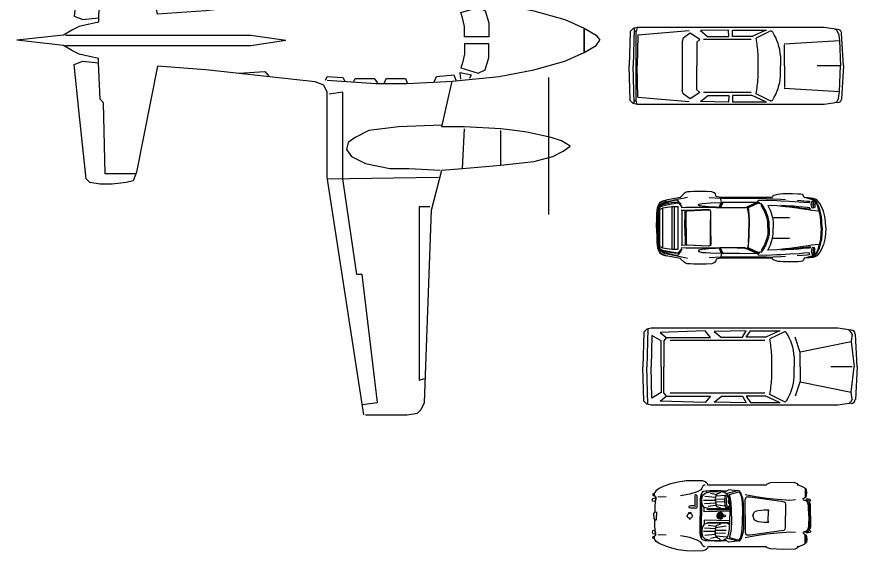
# Model space of a CAD drawing. Extents: x -2207 to 28703, y -11940 to 7083.
# Drawn here: x -2207 to 11961, y -10709 to -1694 of the extents above; entities that cross this region are included whole.
import ezdxf

# ---------------------------------------------------------------- set-up
doc = ezdxf.new("R2010")
doc.units = 0
doc.header["$MEASUREMENT"] = 0
doc.layers.add('2D', color=7, linetype='CONTINUOUS')
doc.layers.add('INSERT', color=7, linetype='CONTINUOUS')

# ---------------------------------------------------------------- blocks, each defined once
blk = doc.blocks.new('C-2PLA07')
at = {"layer": '2D', "color": 0, "linetype": 'BYBLOCK'}
for p, q in [((140, 8457), (-679, 3115)), ((179, 8457), (1115, 8457)), ((1115, 8457), (1349, 8418)), ((1349, 8418), (1427, 8340)), ((1427, 8340), (1505, 8184)), ((101, 8223), (452, 8184)), ((452, 8184), (101, 5299)), ((1505, 8184), (1661, 3856)), ((1388, 3778), (1388, 7677)), ((1388, 7677), (1505, 7638)), ((-16, 5299), (-328, 3154)), ((101, 5299), (-16, 5299)), ((1661, 3856), (1895, 2959)), ((4293, 873), (4293, 3953)), ((1622, 3778), (1388, 3778)), ((-6021, 3232), (-6099, 3154)), ((-5787, 3271), (-6021, 3232)), ((-5514, 3271), (-5787, 3271)), ((-5202, 3232), (-5514, 3271)), ((-5046, 3193), (-5202, 3232)), ((-6099, 3154), (-6255, 1672)), ((-5670, 3037), (-5709, 1438)), ((-4968, 3037), (-5670, 3037)), ((-4968, 2998), (-5046, 3193)), ((-679, 3154), (1817, 3115)), ((-679, 3115), (-679, 1204)), ((-328, 3154), (-328, 1204)), ((-4500, 619), (-4968, 2998)), ((179, 2803), (725, 2920)), ((725, 2920), (1154, 2920)), ((1154, 2920), (1856, 2959)), ((1895, 2959), (2363, 2920)), ((2363, 2920), (2402, 2023)), ((2363, 2920), (3221, 2842)), ((3221, 2842), (3221, 2062)), ((3221, 2842), (3961, 2764)), ((-250, 2491), (-133, 2647)), ((-133, 2647), (179, 2803)), ((3961, 2764), (4390, 2647)), ((4390, 2647), (4624, 2530)), ((-211, 2335), (-250, 2491)), ((4624, 2530), (4780, 2413)), ((-55, 2218), (-211, 2335)), ((4585, 2296), (4351, 2218)), ((4780, 2413), (4585, 2296)), ((257, 2062), (-55, 2218)), ((3805, 2101), (3533, 2062)), ((4351, 2218), (3805, 2101)), ((920, 1984), (257, 2062)), ((1895, 1945), (920, 1984)), ((1895, 1984), (2129, 951)), ((2402, 1984), (1895, 1984)), ((3221, 2023), (2402, 1984)), ((3533, 2062), (3221, 2023)), ((-6255, 1672), (-6372, 580)), ((-5787, 1360), (-5826, 541)), ((-5709, 1438), (-5787, 1360)), ((-679, 1204), (-757, 1048)), ((-328, 1204), (-640, 1243)), ((-952, 970), (-2044, 853)), ((-757, 1048), (-952, 970)), ((-679, 931), (413, 1009)), ((-328, 873), (-289, 951)), ((-94, 970), (-55, 892)), ((374, 892), (452, 990)), ((413, 1009), (1115, 1009)), ((608, 990), (647, 892)), ((1076, 892), (1115, 990)), ((1115, 1009), (1856, 970)), ((1719, 970), (1778, 853)), ((1856, 970), (2129, 951)), ((2129, 951), (3182, 853)), ((-2044, 853), (-3408, 697)), ((-2667, 775), (-2083, 736)), ((-2083, 736), (-1985, 853)), ((-718, 931), (-679, 853)), ((-679, 853), (-328, 873)), ((-55, 892), (374, 892)), ((647, 892), (1076, 892)), ((1778, 853), (2168, 814)), ((2168, 814), (2207, 931)), ((2324, 912), (2304, 756)), ((2304, 756), (2558, 814)), ((2324, 658), (2714, 775)), ((2558, 814), (2519, 892)), ((2714, 775), (2870, 697)), ((3182, 853), (3961, 697)), ((-6372, 580), (-6177, 502)), ((-3408, 697), (-4500, 619)), ((2363, 541), (2324, 658)), ((2870, 697), (2948, 424)), ((3961, 697), (4663, 502)), ((-5826, 444), (-6255, 346)), ((-6177, 502), (-5826, 541)), ((-5826, 541), (-5826, 444)), ((2402, 346), (2363, 541)), ((2948, 424), (2948, 112)), ((4663, 502), (5092, 307)), ((-6411, 268), (-6606, 151)), ((-6255, 346), (-6411, 268)), ((2402, 112), (2402, 346)), ((5092, 307), (5365, 151)), ((5092, -219), (5092, 307)), ((5092, 288), (5092, -239)), ((-6606, 151), (-7659, 34)), ((-6606, -83), (-7659, 34)), ((-6567, 151), (-5085, 151)), ((-5085, 151), (-3174, 151)), ((-3174, 151), (-2395, 151)), ((-2395, 151), (-1615, 34)), ((-2395, -83), (-1615, 34)), ((2636, 112), (2402, 112)), ((2831, 112), (2636, 112)), ((2948, 112), (2831, 112)), ((5365, 151), (5443, 34)), ((5365, -83), (5443, 34)), ((5443, 34), (5443, 34)), ((5443, 34), (5443, 34)), ((-6411, -200), (-6606, -83)), ((-6567, -83), (-5085, -83)), ((-5085, -83), (-3174, -83)), ((-3174, -83), (-2395, -83)), ((2636, -44), (2402, -44)), ((2402, -44), (2402, -278)), ((2831, -44), (2636, -44)), ((2948, -44), (2831, -44)), ((2948, -356), (2948, -44)), ((5092, -239), (5365, -83)), ((-6255, -278), (-6411, -200)), ((-5826, -375), (-6255, -278)), ((-5826, -473), (-5826, -375)), ((2402, -278), (2363, -473)), ((2870, -628), (2948, -356)), ((4663, -434), (5092, -239)), ((-6372, -512), (-6177, -434)), ((-6255, -1603), (-6372, -512)), ((-6177, -434), (-5826, -473)), ((-5787, -1291), (-5826, -473)), ((-4500, -550), (-4968, -2929)), ((-3408, -628), (-4500, -550)), ((2363, -473), (2324, -589)), ((3961, -628), (4663, -434)), ((-2044, -784), (-3408, -628)), ((-2667, -706), (-2083, -667)), ((-2083, -667), (-1985, -784)), ((1778, -784), (2168, -745)), ((2168, -745), (2207, -862)), ((2324, -843), (2304, -687)), ((2304, -687), (2558, -745)), ((2324, -589), (2714, -706)), ((2558, -745), (2519, -823)), ((2714, -706), (2870, -628)), ((3182, -784), (3961, -628)), ((-952, -901), (-2044, -784)), ((-757, -979), (-952, -901)), ((-718, -862), (-679, -784)), ((-679, -784), (-328, -804)), ((-679, -862), (413, -940)), ((-328, -804), (-289, -882)), ((-94, -901), (-55, -823)), ((-55, -823), (374, -823)), ((374, -823), (452, -921)), ((413, -940), (1115, -940)), ((608, -921), (647, -823)), ((647, -823), (1076, -823)), ((1076, -823), (1115, -921)), ((1115, -940), (1856, -901)), ((1719, -901), (1778, -784)), ((1856, -901), (2129, -882)), ((1895, -1915), (2129, -882)), ((2129, -882), (3182, -784)), ((4293, -804), (4293, -3884)), ((-679, -1135), (-757, -979)), ((-5709, -1369), (-5787, -1291)), ((-679, -3046), (-679, -1135)), ((-328, -1135), (-640, -1174)), ((-328, -3085), (-328, -1135)), ((-5670, -2968), (-5709, -1369)), ((-6099, -3085), (-6255, -1603)), ((1895, -1876), (920, -1915)), ((257, -1993), (-55, -2149)), ((920, -1915), (257, -1993)), ((2402, -1915), (1895, -1915)), ((2363, -2851), (2402, -1954)), ((3221, -1954), (2402, -1915)), ((3533, -1993), (3221, -1954)), ((3221, -2773), (3221, -1993)), ((3805, -2032), (3533, -1993)), ((4351, -2149), (3805, -2032)), ((-211, -2266), (-250, -2422)), ((-55, -2149), (-211, -2266)), ((4585, -2227), (4351, -2149)), ((4780, -2344), (4585, -2227)), ((-250, -2422), (-133, -2578)), ((4624, -2461), (4780, -2344)), ((-133, -2578), (179, -2734)), ((3961, -2695), (4390, -2578)), ((4390, -2578), (4624, -2461)), ((179, -2734), (725, -2851)), ((2363, -2851), (3221, -2773)), ((3221, -2773), (3961, -2695)), ((-4968, -2968), (-5670, -2968)), ((-4968, -2929), (-5046, -3124)), ((725, -2851), (1154, -2851)), ((1154, -2851), (1856, -2890)), ((1661, -3787), (1895, -2890)), ((1895, -2890), (2363, -2851)), ((-6021, -3163), (-6099, -3085)), ((-5787, -3202), (-6021, -3163)), ((-5514, -3202), (-5787, -3202)), ((-5202, -3163), (-5514, -3202)), ((-5046, -3124), (-5202, -3163)), ((140, -8388), (-679, -3046)), ((-679, -3085), (1817, -3046)), ((-16, -5230), (-328, -3085)), ((1388, -3709), (1388, -7608)), ((1622, -3709), (1388, -3709)), ((1505, -8115), (1661, -3787)), ((101, -5230), (-16, -5230)), ((452, -8115), (101, -5230)), ((1388, -7608), (1505, -7569)), ((101, -8154), (452, -8115)), ((1427, -8271), (1505, -8115)), ((1349, -8349), (1427, -8271)), ((179, -8388), (1115, -8388)), ((1115, -8388), (1349, -8349))]:
    blk.add_line(p, q, dxfattribs=at)
blk = doc.blocks.new('C-2CAR12')
at = {"layer": '2D', "color": 0, "linetype": 'BYBLOCK'}
for p, q in [((-1628, 614), (-1680, 563)), ((-1560, 631), (-1628, 614)), ((-1611, 614), (-1628, -19)), ((-1577, 564), (-1611, 581)), ((-1560, 633), (-1577, 564)), ((1591, 631), (-1560, 631)), ((-1549, 508), (-687, 580)), ((-23, 588), (-495, 578)), ((-495, 578), (-378, 481)), ((-19, 477), (-23, 588)), ((42, 478), (46, 586)), ((46, 586), (616, 585)), ((607, 585), (375, 477)), ((681, 567), (445, 449)), ((1813, 597), (1591, 631)), ((1830, 529), (1805, 578)), ((-1680, 563), (-1697, -19)), ((-1577, -601), (-1577, 563)), ((-1549, 508), (-1560, -19)), ((-788, 448), (-805, 393)), ((-667, 534), (-788, 448)), ((-506, 426), (-667, 534)), ((-506, 426), (-554, 383)), ((358, 426), (-447, 426)), ((-378, 477), (-19, 477)), ((375, 477), (42, 478)), ((1830, 529), (1847, 409)), ((1916, -19), (1885, 532)), ((-805, 393), (-805, -430)), ((-554, 383), (-554, -19)), ((918, 353), (1847, 409)), ((923, -19), (923, 340)), ((1847, 409), (1864, -19)), ((478, -225), (478, 186)), ((854, 152), (854, -19)), ((-1680, -601), (-1697, -19)), ((-1611, -653), (-1628, -19)), ((-1549, -546), (-1560, -19)), ((-554, -422), (-554, -19)), ((854, -190), (854, -19)), ((923, -19), (923, -379)), ((1864, -19), (1471, -19)), ((1847, -447), (1864, -19)), ((1916, -19), (1885, -571)), ((-506, -464), (-554, -422)), ((918, -392), (1847, -447)), ((-1549, -545), (-687, -617)), ((-788, -487), (-805, -432)), ((-667, -572), (-788, -487)), ((-506, -464), (-667, -572)), ((-495, -617), (-378, -520)), ((358, -464), (-447, -464)), ((-378, -516), (-19, -516)), ((-19, -516), (-23, -627)), ((375, -516), (42, -516)), ((42, -516), (46, -624)), ((607, -624), (375, -516)), ((681, -606), (445, -488)), ((1830, -567), (1847, -447)), ((-1628, -653), (-1680, -601)), ((-1560, -670), (-1628, -653)), ((-1577, -601), (-1611, -619)), ((-1560, -670), (-1577, -601)), ((1591, -670), (-1560, -670)), ((-23, -627), (-495, -617)), ((46, -624), (616, -624)), ((1813, -636), (1591, -670)), ((1830, -567), (1805, -617))]:
    blk.add_line(p, q, dxfattribs=at)
for centre, radius, start, end in [((694, 536), 34.2, 31.5638, 113.1257), ((1775, 563), 34.2, 26.5651, 90), ((1817, 529), 68.5, 3.0128, 90), ((-5978, -484), 6490, 5.9264, 8.267), ((-59, 73), 918, 4.9379, 31.5638), ((-5978, 445), 6490, 351.733, 354.0736), ((-59, -112), 918, 328.4362, 355.0621), ((694, -574), 34.2, 246.8743, 328.4362), ((1775, -601), 34.2, 270, 333.4349), ((1817, -567), 68.5, 270, 356.9872)]:
    blk.add_arc(centre, radius, start, end, dxfattribs=at)
blk = doc.blocks.new('C-2CAR10')
at = {"layer": '2D', "color": 0, "linetype": 'BYBLOCK'}
for p, q in [((-850, 606), (-916, 542)), ((-828, 624), (-850, 606)), ((-792, 634), (-828, 624)), ((-750, 637), (-792, 634)), ((-687, 639), (-750, 637)), ((-481, 639), (-687, 639)), ((-386, 633), (-481, 639)), ((-344, 620), (-386, 633)), ((-320, 603), (-344, 620)), ((-308, 558), (-320, 603)), ((659, 571), (644, 562)), ((700, 584), (659, 571)), ((731, 593), (700, 584)), ((769, 598), (731, 593)), ((813, 600), (769, 598)), ((976, 602), (813, 600)), ((1071, 598), (976, 602)), ((1109, 595), (1071, 598)), ((1143, 590), (1109, 595)), ((1158, 580), (1143, 590)), ((1173, 541), (1158, 580)), ((-1285, 413), (-1254, 459)), ((-1251, 455), (-1278, 413)), ((-1218, 435), (-1264, 410)), ((-1254, 459), (-1208, 481)), ((-1211, 477), (-1251, 455)), ((-1228, 434), (-1232, 427)), ((-1199, 454), (-1228, 434)), ((-1021, 488), (-1218, 435)), ((-1063, 450), (-1216, 418)), ((-1216, 401), (-1063, 433)), ((-1152, 497), (-1211, 477)), ((-1208, 481), (-1152, 497)), ((-1199, 443), (-1205, 438)), ((-1167, 465), (-1199, 454)), ((-1167, 456), (-1199, 443)), ((-1079, 480), (-1167, 465)), ((-1097, 470), (-1167, 456)), ((-916, 542), (-1152, 497)), ((-1091, 478), (-1097, 470)), ((-967, 505), (-1079, 480)), ((-1023, 454), (-1063, 450)), ((-1063, 433), (-1023, 439)), ((-953, 456), (-1023, 454)), ((-1023, 439), (-953, 448)), ((-981, 492), (-1021, 488)), ((-953, 482), (-981, 492)), ((-794, 542), (-967, 505)), ((-890, 382), (-953, 482)), ((-953, 456), (-890, 382)), ((-953, 448), (-953, 456)), ((-901, 439), (-926, 438)), ((-610, 421), (-601, 427)), ((-606, 419), (-598, 425)), ((-601, 427), (-545, 441)), ((-598, 425), (-545, 439)), ((-545, 441), (-405, 450)), ((-545, 439), (-405, 448)), ((-230, 521), (-428, 534)), ((-405, 450), (-221, 457)), ((-405, 448), (-221, 455)), ((-295, 549), (-308, 558)), ((-223, 537), (-295, 549)), ((-259, 371), (-225, 455)), ((-248, 370), (-212, 455)), ((-200, 455), (-235, 370)), ((-230, 521), (-223, 537)), ((540, 520), (-230, 521)), ((-230, 508), (-230, 521)), ((-228, 485), (-230, 508)), ((-221, 463), (-228, 485)), ((574, 538), (-223, 537)), ((388, 463), (-221, 457)), ((-221, 457), (-221, 463)), ((-221, 455), (379, 461)), ((-221, 457), (-221, 455)), ((211, 381), (368, 454)), ((383, 454), (225, 381)), ((233, 379), (392, 452)), ((400, 443), (242, 371)), ((400, 459), (383, 454)), ((388, 463), (405, 488)), ((388, 465), (388, 465)), ((427, 451), (388, 463)), ((392, 452), (410, 452)), ((422, 441), (400, 443)), ((538, 491), (405, 488)), ((410, 452), (427, 451)), ((439, 426), (422, 441)), ((468, 413), (443, 442)), ((712, 484), (538, 491)), ((540, 520), (650, 516)), ((636, 540), (574, 538)), ((644, 562), (636, 540)), ((650, 516), (781, 509)), ((781, 480), (712, 484)), ((781, 509), (860, 506)), ((927, 472), (781, 480)), ((1086, 463), (927, 472)), ((1057, 496), (1224, 480)), ((1170, 457), (1086, 463)), ((1262, 451), (1170, 457)), ((1200, 535), (1173, 541)), ((1323, 525), (1200, 537)), ((1318, 499), (1200, 535)), ((1224, 480), (1265, 476)), ((1313, 510), (1229, 533)), ((1265, 476), (1262, 451)), ((1293, 420), (1295, 441)), ((1295, 441), (1301, 463)), ((1301, 463), (1309, 477)), ((1309, 477), (1320, 482)), ((1356, 491), (1313, 510)), ((1361, 476), (1318, 499)), ((1320, 482), (1340, 476)), ((1363, 512), (1323, 525)), ((1326, 419), (1327, 443)), ((1327, 443), (1330, 459)), ((1327, 443), (1331, 419)), ((1330, 459), (1335, 472)), ((1335, 472), (1340, 476)), ((1340, 476), (1345, 472)), ((1345, 472), (1350, 459)), ((1350, 459), (1353, 441)), ((1353, 441), (1354, 419)), ((1375, 475), (1356, 491)), ((1384, 432), (1361, 476)), ((1387, 499), (1363, 512)), ((1419, 389), (1375, 475)), ((1401, 390), (1384, 432)), ((1435, 440), (1387, 499)), ((1464, 390), (1435, 440)), ((-1309, 275), (-1298, 365)), ((-1291, 365), (-1302, 281)), ((-1298, 365), (-1285, 413)), ((-1278, 413), (-1291, 365)), ((-1264, 410), (-1281, 391)), ((-1264, 393), (-1281, 382)), ((-1281, -335), (-1281, 391)), ((-1216, 418), (-1264, 393)), ((-1264, 376), (-1216, 401)), ((-1264, 376), (-1264, -321)), ((-1264, 337), (-1218, 362)), ((-1216, 367), (-1059, 388)), ((-1216, 367), (-1216, -312)), ((-1059, 388), (-953, 388)), ((-1059, 388), (-1059, -333)), ((-1019, 388), (-1019, -335)), ((-953, -333), (-953, 388)), ((-822, 369), (-901, 366)), ((-828, 320), (-901, 323)), ((-890, 323), (-890, -266)), ((-837, 28), (-836, 300)), ((-836, 300), (-828, 320)), ((-824, 300), (-827, 169)), ((-818, 311), (-824, 300)), ((-729, 371), (-822, 369)), ((-809, 319), (-818, 311)), ((-818, 167), (-817, 298)), ((-817, 298), (-810, 309)), ((-810, 309), (-801, 315)), ((-664, 328), (-809, 319)), ((-801, 315), (-448, 333)), ((-621, 372), (-729, 371)), ((-445, 335), (-664, 328)), ((-445, 372), (-621, 372)), ((-611, 412), (-610, 421)), ((-605, 406), (-611, 412)), ((-606, 412), (-606, 419)), ((-602, 406), (-606, 412)), ((-586, 400), (-605, 406)), ((-583, 400), (-602, 406)), ((-545, 394), (-586, 400)), ((-545, 394), (-583, 400)), ((-487, 388), (-545, 394)), ((-384, 379), (-487, 388)), ((-448, 333), (-410, 325)), ((-319, 368), (-445, 372)), ((-407, 327), (-445, 335)), ((-410, 325), (-404, 301)), ((-401, 303), (-407, 327)), ((-405, 27), (-401, 303)), ((-404, 301), (-405, 28)), ((-319, 374), (-384, 379)), ((-248, 370), (-319, 374)), ((-248, 365), (-319, 368)), ((-167, 367), (-248, 370)), ((-168, 364), (-248, 365)), ((45, 364), (-168, 364)), ((45, 368), (-167, 367)), ((118, 368), (45, 368)), ((118, 365), (45, 364)), ((173, 370), (118, 368)), ((174, 368), (118, 365)), ((173, 369), (189, 373)), ((203, 373), (174, 368)), ((189, 373), (211, 381)), ((215, 378), (203, 373)), ((225, 381), (215, 378)), ((219, 362), (223, 374)), ((223, 342), (219, 362)), ((223, 374), (233, 379)), ((228, 316), (223, 342)), ((232, 365), (228, 357)), ((228, 357), (233, 340)), ((234, 268), (228, 316)), ((242, 371), (232, 365)), ((233, 340), (237, 316)), ((237, 316), (240, 267)), ((506, 316), (448, 413)), ((527, 316), (468, 413)), ((506, 316), (506, 316)), ((544, 201), (506, 316)), ((565, 201), (527, 316)), ((559, 406), (603, 315)), ((712, 398), (559, 406)), ((603, 315), (637, 201)), ((856, 385), (712, 398)), ((856, 400), (781, 406)), ((927, 395), (856, 400)), ((927, 376), (856, 385)), ((1000, 391), (927, 395)), ((1054, 359), (927, 376)), ((964, 382), (1067, 370)), ((1078, 385), (1000, 391)), ((1115, 349), (1054, 359)), ((1067, 370), (1137, 361)), ((1157, 378), (1078, 385)), ((1246, 329), (1115, 349)), ((1137, 361), (1209, 352)), ((1225, 371), (1157, 378)), ((1209, 352), (1282, 344)), ((1263, 368), (1225, 371)), ((1298, 321), (1246, 329)), ((1282, 344), (1263, 368)), ((1295, 399), (1293, 420)), ((1301, 378), (1295, 399)), ((1425, 307), (1298, 321)), ((1309, 364), (1301, 378)), ((1320, 359), (1309, 364)), ((1340, 363), (1320, 359)), ((1327, 397), (1326, 419)), ((1331, 419), (1327, 397)), ((1330, 380), (1327, 397)), ((1335, 367), (1330, 380)), ((1340, 363), (1335, 367)), ((1345, 367), (1340, 363)), ((1350, 379), (1345, 367)), ((1353, 397), (1350, 379)), ((1354, 419), (1353, 397)), ((1425, 307), (1401, 390)), ((1442, 307), (1419, 389)), ((1447, 218), (1425, 307)), ((1464, 218), (1442, 307)), ((1500, 307), (1464, 390)), ((1522, 218), (1500, 307)), ((-1315, 28), (-1311, 220)), ((-1311, 220), (-1309, 275)), ((-1304, 226), (-1307, 28)), ((-1302, 281), (-1304, 226)), ((-827, 169), (-827, 28)), ((-818, 28), (-818, 167)), ((234, 268), (240, 150)), ((240, 150), (239, 28)), ((240, 267), (245, 150)), ((245, 150), (246, 28)), ((559, 133), (544, 201)), ((580, 133), (565, 201)), ((637, 201), (781, 200)), ((637, 201), (648, 133)), ((781, 200), (927, 200)), ((1456, 134), (1447, 218)), ((1473, 134), (1464, 218)), ((1532, 133), (1522, 218)), ((-1315, 27), (-1311, -164)), ((-1304, -171), (-1307, 28)), ((-837, 28), (-836, -245)), ((-827, -114), (-827, 28)), ((-818, 28), (-818, -112)), ((-405, 28), (-401, -247)), ((-404, -245), (-405, 27)), ((240, -95), (239, 28)), ((245, -95), (246, 28)), ((563, 28), (559, 133)), ((563, 28), (559, -78)), ((584, 28), (580, 133)), ((584, 28), (580, -78)), ((648, 133), (652, 28)), ((648, -78), (652, 28)), ((1462, 28), (1456, 134)), ((1462, 28), (1456, -78)), ((1479, 28), (1473, 134)), ((1479, 28), (1473, -78)), ((1537, 28), (1532, 133)), ((1537, 28), (1532, -78)), ((-824, -245), (-827, -114)), ((-818, -112), (-817, -242)), ((234, -213), (240, -95)), ((240, -212), (245, -95)), ((559, -78), (544, -146)), ((580, -78), (565, -146)), ((637, -146), (648, -78)), ((1456, -78), (1447, -163)), ((1473, -78), (1464, -163)), ((1532, -78), (1522, -163)), ((-1311, -164), (-1309, -220)), ((-1309, -220), (-1298, -309)), ((-1302, -226), (-1304, -171)), ((-1291, -309), (-1302, -226)), ((-1264, -281), (-1218, -307)), ((-828, -264), (-901, -268)), ((-836, -245), (-828, -264)), ((-818, -256), (-824, -245)), ((-809, -264), (-818, -256)), ((-817, -242), (-810, -254)), ((-810, -254), (-801, -260)), ((-664, -272), (-809, -264)), ((-801, -260), (-448, -278)), ((-445, -280), (-664, -272)), ((-448, -278), (-410, -270)), ((-407, -272), (-445, -280)), ((-410, -270), (-404, -245)), ((-401, -247), (-407, -272)), ((228, -260), (223, -287)), ((234, -213), (228, -260)), ((233, -284), (237, -260)), ((237, -260), (240, -212)), ((506, -260), (448, -357)), ((527, -260), (468, -357)), ((544, -146), (506, -260)), ((506, -260), (506, -260)), ((565, -146), (527, -260)), ((559, -351), (603, -260)), ((603, -260), (637, -146)), ((637, -146), (781, -145)), ((781, -145), (927, -145)), ((1246, -274), (1115, -294)), ((1298, -265), (1246, -274)), ((1425, -252), (1298, -265)), ((1425, -252), (1401, -335)), ((1442, -252), (1419, -333)), ((1447, -163), (1425, -252)), ((1464, -163), (1442, -252)), ((1500, -252), (1464, -334)), ((1522, -163), (1500, -252)), ((-1298, -309), (-1285, -357)), ((-1278, -357), (-1291, -309)), ((-1285, -357), (-1254, -404)), ((-1264, -337), (-1281, -327)), ((-1264, -354), (-1281, -335)), ((-1251, -400), (-1278, -357)), ((-1264, -321), (-1216, -346)), ((-1216, -363), (-1264, -337)), ((-1218, -380), (-1264, -354)), ((-1254, -404), (-1208, -426)), ((-1211, -421), (-1251, -400)), ((-1228, -379), (-1232, -372)), ((-1199, -399), (-1228, -379)), ((-1021, -432), (-1218, -380)), ((-1216, -312), (-1059, -333)), ((-1216, -346), (-1063, -378)), ((-1063, -394), (-1216, -363)), ((-1152, -442), (-1211, -421)), ((-1199, -387), (-1205, -383)), ((-1167, -401), (-1199, -387)), ((-1167, -409), (-1199, -399)), ((-1097, -415), (-1167, -401)), ((-1079, -425), (-1167, -409)), ((-1091, -422), (-1097, -415)), ((-967, -450), (-1079, -425)), ((-1063, -378), (-1023, -384)), ((-1023, -399), (-1063, -394)), ((-1059, -333), (-953, -333)), ((-1023, -384), (-953, -392)), ((-953, -401), (-1023, -399)), ((-890, -327), (-953, -426)), ((-953, -401), (-890, -327)), ((-953, -392), (-953, -401)), ((-901, -384), (-926, -383)), ((-822, -314), (-901, -311)), ((-729, -315), (-822, -314)), ((-621, -316), (-729, -315)), ((-445, -317), (-621, -316)), ((-605, -351), (-611, -357)), ((-611, -357), (-610, -366)), ((-610, -366), (-601, -372)), ((-602, -351), (-606, -356)), ((-606, -356), (-606, -364)), ((-606, -364), (-598, -370)), ((-586, -345), (-605, -351)), ((-583, -345), (-602, -351)), ((-601, -372), (-545, -386)), ((-598, -370), (-545, -383)), ((-545, -338), (-586, -345)), ((-545, -338), (-583, -345)), ((-487, -333), (-545, -338)), ((-545, -383), (-405, -393)), ((-545, -386), (-405, -395)), ((-384, -323), (-487, -333)), ((-319, -313), (-445, -317)), ((-405, -393), (-221, -400)), ((-405, -395), (-221, -402)), ((-319, -319), (-384, -323)), ((-248, -310), (-319, -313)), ((-248, -315), (-319, -319)), ((-259, -315), (-225, -400)), ((-168, -309), (-248, -310)), ((-167, -312), (-248, -315)), ((-248, -315), (-212, -400)), ((-200, -400), (-235, -314)), ((-221, -408), (-228, -430)), ((-221, -399), (379, -406)), ((-221, -402), (-221, -399)), ((388, -408), (-221, -402)), ((-221, -402), (-221, -408)), ((45, -309), (-168, -309)), ((45, -313), (-167, -312)), ((118, -310), (45, -309)), ((118, -313), (45, -313)), ((174, -312), (118, -310)), ((173, -314), (118, -313)), ((173, -314), (189, -318)), ((203, -318), (174, -312)), ((189, -318), (211, -326)), ((215, -322), (203, -318)), ((211, -326), (368, -398)), ((225, -326), (215, -322)), ((223, -287), (219, -307)), ((219, -307), (223, -319)), ((223, -319), (233, -324)), ((383, -399), (225, -326)), ((228, -302), (233, -284)), ((232, -309), (228, -302)), ((242, -315), (232, -309)), ((233, -324), (392, -397)), ((400, -387), (242, -315)), ((400, -404), (383, -399)), ((427, -396), (388, -408)), ((388, -408), (405, -433)), ((388, -410), (388, -410)), ((392, -397), (410, -397)), ((422, -386), (400, -387)), ((410, -397), (427, -396)), ((439, -371), (422, -386)), ((468, -357), (443, -387)), ((712, -343), (559, -351)), ((856, -329), (712, -343)), ((781, -425), (712, -428)), ((856, -345), (781, -351)), ((927, -417), (781, -425)), ((927, -321), (856, -329)), ((927, -340), (856, -345)), ((1054, -304), (927, -321)), ((1000, -335), (927, -340)), ((1086, -408), (927, -417)), ((964, -327), (1067, -315)), ((1078, -330), (1000, -335)), ((1115, -294), (1054, -304)), ((1067, -315), (1137, -306)), ((1157, -323), (1078, -330)), ((1170, -402), (1086, -408)), ((1137, -306), (1209, -297)), ((1225, -316), (1157, -323)), ((1262, -396), (1170, -402)), ((1209, -297), (1282, -289)), ((1224, -425), (1265, -421)), ((1263, -313), (1225, -316)), ((1265, -421), (1262, -396)), ((1282, -289), (1263, -313)), ((1295, -344), (1293, -365)), ((1293, -365), (1295, -386)), ((1301, -322), (1295, -344)), ((1295, -386), (1301, -407)), ((1309, -309), (1301, -322)), ((1301, -407), (1309, -422)), ((1320, -303), (1309, -309)), ((1309, -422), (1320, -427)), ((1361, -421), (1318, -444)), ((1340, -308), (1320, -303)), ((1320, -427), (1340, -421)), ((1327, -342), (1326, -364)), ((1326, -364), (1327, -388)), ((1330, -325), (1327, -342)), ((1331, -364), (1327, -342)), ((1327, -388), (1331, -364)), ((1327, -388), (1330, -404)), ((1335, -312), (1330, -325)), ((1330, -404), (1335, -416)), ((1340, -308), (1335, -312)), ((1335, -416), (1340, -421)), ((1345, -311), (1340, -308)), ((1340, -421), (1345, -416)), ((1350, -323), (1345, -311)), ((1345, -416), (1350, -404)), ((1353, -342), (1350, -323)), ((1350, -404), (1353, -385)), ((1354, -364), (1353, -342)), ((1353, -385), (1354, -364)), ((1375, -420), (1356, -436)), ((1384, -377), (1361, -421)), ((1419, -333), (1375, -420)), ((1401, -335), (1384, -377)), ((1435, -385), (1387, -444)), ((1464, -334), (1435, -385)), ((-1208, -426), (-1152, -442)), ((-916, -487), (-1152, -442)), ((-981, -437), (-1021, -432)), ((-953, -426), (-981, -437)), ((-794, -487), (-967, -450)), ((-850, -551), (-916, -487)), ((-828, -569), (-850, -551)), ((-230, -466), (-428, -479)), ((-344, -565), (-386, -577)), ((-320, -548), (-344, -565)), ((-308, -502), (-320, -548)), ((-295, -493), (-308, -502)), ((-223, -482), (-295, -493)), ((-228, -430), (-230, -453)), ((-230, -453), (-230, -466)), ((540, -465), (-230, -466)), ((-230, -466), (-223, -482)), ((574, -483), (-223, -482)), ((538, -436), (405, -433)), ((712, -428), (538, -436)), ((540, -465), (650, -461)), ((636, -485), (574, -483)), ((644, -507), (636, -485)), ((659, -516), (644, -507)), ((650, -461), (781, -454)), ((700, -529), (659, -516)), ((731, -538), (700, -529)), ((769, -542), (731, -538)), ((813, -545), (769, -542)), ((781, -454), (860, -451)), ((976, -547), (813, -545)), ((1071, -543), (976, -547)), ((1057, -441), (1224, -425)), ((1109, -540), (1071, -543)), ((1143, -534), (1109, -540)), ((1158, -524), (1143, -534)), ((1173, -486), (1158, -524)), ((1200, -480), (1173, -486)), ((1318, -444), (1200, -480)), ((1323, -470), (1200, -482)), ((1313, -455), (1229, -478)), ((1356, -436), (1313, -455)), ((1363, -457), (1323, -470)), ((1387, -444), (1363, -457)), ((-792, -579), (-828, -569)), ((-750, -582), (-792, -579)), ((-687, -584), (-750, -582)), ((-481, -584), (-687, -584)), ((-386, -577), (-481, -584))]:
    blk.add_line(p, q, dxfattribs=at)
blk = doc.blocks.new('C-2CAR06')
at = {"layer": '2D', "color": 0, "linetype": 'BYBLOCK'}
for p, q in [((-1558, 618), (-1609, 566)), ((-1489, 635), (-1558, 618)), ((-1541, 618), (-1558, -16)), ((1661, 635), (-1489, 635)), ((-579, 588), (-1336, 565)), ((-487, 480), (-579, 588)), ((116, 592), (-424, 582)), ((-424, 582), (-307, 485)), ((52, 481), (116, 592)), ((113, 481), (186, 589)), ((186, 589), (687, 588)), ((678, 589), (446, 481)), ((751, 570), (516, 453)), ((1884, 600), (1661, 635)), ((1901, 532), (1876, 582)), ((-1609, 566), (-1626, -16)), ((-1478, 511), (-1489, -16)), ((-1318, 421), (-1478, 511)), ((-1336, 565), (-1235, 477)), ((-1235, 471), (-1271, 421)), ((-1235, 477), (-487, 480)), ((428, 429), (-1164, 429)), ((-308, 481), (52, 481)), ((446, 481), (113, 481)), ((1028, 224), (942, 481)), ((1901, 532), (1884, 412)), ((1986, -16), (1956, 536)), ((-1318, -16), (-1318, 421)), ((-1271, 421), (-1271, -16)), ((1023, 237), (1884, 412)), ((1884, 412), (1935, -16)), ((548, -221), (548, 190)), ((925, 155), (925, -16)), ((1028, -16), (1028, 224)), ((-1609, -598), (-1626, -16)), ((-1541, -649), (-1558, -16)), ((-1478, -543), (-1489, -16)), ((-1318, -16), (-1318, -452)), ((-1271, -453), (-1271, -16)), ((925, -187), (925, -16)), ((1028, -16), (1028, -256)), ((1901, -16), (1541, -16)), ((1884, -444), (1935, -16)), ((1986, -16), (1956, -567)), ((1028, -256), (942, -512)), ((1023, -269), (1884, -444)), ((-1318, -452), (-1478, -543)), ((-1336, -597), (-1235, -509)), ((-1235, -502), (-1271, -453)), ((-1235, -509), (-487, -512)), ((428, -461), (-1164, -461)), ((-487, -512), (-579, -620)), ((-424, -613), (-307, -516)), ((-308, -512), (52, -512)), ((52, -512), (116, -624)), ((446, -512), (113, -513)), ((113, -513), (186, -621)), ((678, -620), (446, -512)), ((751, -602), (516, -484)), ((1901, -564), (1876, -613)), ((1901, -564), (1884, -444)), ((-1558, -649), (-1609, -598)), ((-1489, -666), (-1558, -649)), ((1661, -666), (-1489, -666)), ((-579, -620), (-1336, -597)), ((116, -624), (-424, -613)), ((186, -621), (687, -620)), ((1884, -632), (1661, -666))]:
    blk.add_line(p, q, dxfattribs=at)
for centre, radius, start, end in [((765, 539), 34.2, 31.5638, 113.1257), ((1845, 566), 34.2, 26.5651, 90), ((1887, 532), 68.5, 3.0128, 90), ((-5907, -481), 6490, 5.9264, 8.267), ((12, 76), 918, 4.9379, 31.5638), ((-5907, 449), 6490, 351.733, 354.0736), ((12, -108), 918, 328.4362, 355.0621), ((765, -571), 34.2, 246.8743, 328.4362), ((1845, -598), 34.2, 270, 333.4349), ((1887, -564), 68.5, 270, 356.9872)]:
    blk.add_arc(centre, radius, start, end, dxfattribs=at)
blk = doc.blocks.new('C-2CAR01')
at = {"layer": '2D', "color": 0, "linetype": 'BYBLOCK'}
for p, q in [((-802, 588), (-930, 558)), ((-665, 610), (-802, 588)), ((-532, 614), (-665, 610)), ((-389, 610), (-532, 614)), ((-346, 595), (-389, 610)), ((-327, 580), (-346, 595)), ((-307, 560), (-327, 580)), ((756, 575), (718, 565)), ((955, 586), (756, 575)), ((1165, 577), (955, 586)), ((1210, 558), (1165, 577)), ((-1172, 449), (-1196, 417)), ((-1114, 488), (-1172, 449)), ((-1054, 513), (-1114, 488)), ((-930, 558), (-1054, 513)), ((-481, 428), (-607, 385)), ((-423, 462), (-481, 428)), ((-402, 490), (-423, 462)), ((-387, 524), (-402, 490)), ((-376, 430), (-399, 415)), ((-367, 537), (-387, 524)), ((-342, 436), (-376, 430)), ((-346, 539), (-367, 537)), ((-350, 406), (-256, 430)), ((-192, 447), (-342, 436)), ((-327, 430), (-327, 417)), ((-301, 541), (-307, 560)), ((193, 539), (-307, 539)), ((-256, 430), (-134, 434)), ((-85, 445), (-192, 447)), ((-134, 434), (-55, 428)), ((-93, 430), (-96, 408)), ((-3, 436), (-85, 445)), ((-55, 428), (-21, 425)), ((50, 462), (-25, 415)), ((217, 447), (22, 398)), ((191, 445), (50, 462)), ((61, 383), (223, 428)), ((666, 539), (170, 539)), ((253, 410), (223, 449)), ((223, 428), (243, 400)), ((688, 532), (666, 539)), ((688, 550), (675, 539)), ((718, 565), (688, 550)), ((1240, 532), (1206, 539)), ((1240, 535), (1210, 558)), ((1285, 517), (1240, 532)), ((1326, 494), (1285, 517)), ((1341, 481), (1326, 494)), ((1338, 477), (1338, 340)), ((1360, 468), (1341, 481)), ((1356, 464), (1356, 351)), ((1368, 406), (1360, 468)), ((-1243, 293), (-1230, 314)), ((-1236, 271), (-1243, 293)), ((-1228, 393), (-1230, 374)), ((-1230, 374), (-1208, 359)), ((-1230, 314), (-1196, 323)), ((-1202, 404), (-1228, 393)), ((-1208, 359), (-1196, 357)), ((-1204, 366), (-1204, 400)), ((-1196, 417), (-1202, 404)), ((-1196, 357), (-1187, 346)), ((-1196, 323), (-1187, 312)), ((-1187, 312), (-1189, 282)), ((-1181, 308), (-1189, 256)), ((-1187, 346), (-1181, 331)), ((-1181, 331), (-1181, 308)), ((-1095, 338), (-1148, 342)), ((-1007, 344), (-1095, 338)), ((-607, 385), (-765, 357)), ((-506, 374), (-519, 363)), ((-519, 363), (-519, 192)), ((-491, 372), (-506, 374)), ((-481, 357), (-491, 372)), ((-481, 169), (-481, 357)), ((-421, 378), (-434, 316)), ((-434, 316), (-434, 19)), ((-399, 415), (-421, 378)), ((-410, 387), (-410, 19)), ((-404, 252), (-402, 314)), ((-402, 314), (-387, 370)), ((-387, 370), (-350, 406)), ((-175, 333), (-354, 348)), ((-173, 381), (-258, 400)), ((-162, 378), (-177, 316)), ((-177, 316), (-173, 276)), ((-170, 301), (-22, 307)), ((-136, 393), (-162, 378)), ((-160, 357), (-12, 370)), ((-96, 408), (-136, 393)), ((-25, 415), (18, 398)), ((-14, 271), (-10, 340)), ((-10, 340), (3, 372)), ((3, 372), (21, 383)), ((18, 349), (9, 301)), ((9, 301), (9, 254)), ((31, 357), (18, 349)), ((22, 398), (20, 389)), ((20, 389), (37, 368)), ((41, 353), (31, 357)), ((37, 368), (52, 308)), ((46, 288), (41, 274)), ((54, 293), (46, 288)), ((52, 308), (63, 233)), ((63, 370), (61, 383)), ((80, 308), (63, 370)), ((91, 235), (80, 308)), ((243, 400), (262, 353)), ((273, 359), (253, 410)), ((262, 353), (273, 297)), ((290, 312), (273, 359)), ((273, 297), (279, 233)), ((300, 235), (290, 312)), ((326, 383), (508, 348)), ((326, 293), (339, 327)), ((326, 19), (326, 293)), ((339, 327), (354, 340)), ((354, 340), (410, 340)), ((410, 340), (932, 267)), ((508, 348), (694, 321)), ((694, 321), (870, 301)), ((870, 301), (1079, 288)), ((1079, 288), (1174, 295)), ((1302, 310), (1323, 323)), ((1304, 297), (1302, 310)), ((1319, 286), (1304, 297)), ((1319, 286), (1396, 286)), ((1358, 274), (1319, 286)), ((1323, 323), (1338, 333)), ((1338, 333), (1358, 342)), ((1358, 342), (1368, 406)), ((1362, 297), (1360, 288)), ((1368, 306), (1362, 297)), ((1392, 303), (1368, 306)), ((1420, 297), (1392, 303)), ((1396, 286), (1396, 276)), ((1428, 284), (1420, 297)), ((1430, 276), (1428, 284)), ((-1198, 261), (-1236, 271)), ((-1189, 282), (-1198, 261)), ((-1196, 184), (-1198, 85)), ((-1189, 256), (-1196, 184)), ((-596, 192), (-622, 179)), ((-622, 179), (-622, 164)), ((-622, 164), (-596, 154)), ((-519, 192), (-596, 192)), ((-596, 154), (-519, 156)), ((-519, 192), (-512, 178)), ((-519, 156), (-514, 163)), ((-519, 156), (-504, 152)), ((-504, 152), (-489, 154)), ((-489, 154), (-481, 169)), ((-391, 201), (-404, 252)), ((-363, 160), (-391, 201)), ((-177, 282), (-374, 282)), ((-284, 143), (-363, 160)), ((-363, 89), (-363, 152)), ((-170, 237), (-359, 224)), ((-168, 196), (-297, 177)), ((-215, 139), (-284, 143)), ((-173, 276), (-168, 214)), ((-168, 214), (-21, 192)), ((-168, 214), (-155, 181)), ((-162, 256), (-24, 260)), ((-155, 181), (-100, 160)), ((-100, 160), (-89, 152)), ((-89, 152), (-83, 139)), ((-12, 214), (-14, 271)), ((1, 164), (-12, 214)), ((22, 147), (1, 164)), ((9, 254), (15, 206)), ((15, 206), (26, 173)), ((42, 145), (22, 147)), ((25, 142), (22, 141)), ((26, 173), (39, 169)), ((39, 169), (54, 175)), ((41, 274), (41, 252)), ((41, 252), (48, 237)), ((54, 147), (42, 145)), ((48, 237), (59, 233)), ((54, 175), (61, 192)), ((63, 152), (54, 147)), ((59, 233), (63, 233)), ((63, 233), (67, 122)), ((95, 122), (91, 235)), ((279, 233), (283, 143)), ((283, 143), (283, 19)), ((298, 143), (300, 235)), ((298, 19), (298, 143)), ((932, 267), (985, 256)), ((985, 256), (1002, 244)), ((1002, 244), (1007, 222)), ((1007, 222), (1007, 19)), ((1396, 276), (1353, 276)), ((1377, 252), (1358, 274)), ((1388, 218), (1377, 252)), ((1394, 186), (1388, 218)), ((1400, 237), (1390, 246)), ((1398, 233), (1392, 222)), ((1396, 126), (1394, 186)), ((1405, 211), (1400, 237)), ((1403, 259), (1420, 267)), ((1420, 239), (1403, 259)), ((1411, 188), (1405, 211)), ((1415, 160), (1411, 188)), ((1413, 137), (1415, 160)), ((1420, 267), (1430, 276)), ((1426, 205), (1420, 239)), ((1430, 164), (1426, 205)), ((1430, 139), (1430, 164)), ((-1213, 19), (-1211, 60)), ((-1213, 19), (-1211, -22)), ((-1211, 60), (-1198, 85)), ((-1198, 85), (-1181, 89)), ((-1181, 89), (-1168, 79)), ((-1168, 79), (-1168, 19)), ((-1168, -41), (-1168, 19)), ((-624, 79), (-588, 79)), ((-624, 60), (-624, 79)), ((-588, 79), (-588, 60)), ((-434, -279), (-434, 19)), ((-410, -349), (-410, 19)), ((63, 100), (-363, 89)), ((-318, 141), (-318, 132)), ((-318, 132), (-295, 128)), ((-295, 128), (63, 128)), ((-91, 139), (-215, 139)), ((-36, 27), (-98, 27)), ((-36, 15), (-98, 15)), ((22, 141), (-91, 139)), ((67, 122), (67, 19)), ((67, -84), (67, 19)), ((95, 19), (95, 122)), ((95, 19), (95, -84)), ((283, -105), (283, 19)), ((298, 19), (298, -105)), ((326, 19), (326, -255)), ((459, 19), (472, 72)), ((459, 19), (472, -35)), ((472, 72), (499, 98)), ((499, 98), (547, 113)), ((547, 113), (649, 124)), ((649, 124), (728, 124)), ((728, 124), (716, 107)), ((716, 107), (716, 19)), ((716, -69), (716, 19)), ((1007, -184), (1007, 19)), ((1398, 79), (1396, 126)), ((1398, 19), (1398, 79)), ((1398, 19), (1398, -41)), ((1413, 85), (1413, 137)), ((1413, 19), (1413, 85)), ((1413, 19), (1413, -48)), ((1430, 85), (1430, 139)), ((1430, 19), (1430, 85)), ((1430, 19), (1430, -48)), ((-1211, -22), (-1198, -48)), ((-1198, -48), (-1181, -52)), ((-1196, -146), (-1198, -48)), ((-1181, -52), (-1168, -41)), ((-613, -20), (-613, -37)), ((-613, -37), (-598, -37)), ((-598, -37), (-598, -20)), ((-363, -122), (-391, -163)), ((63, -62), (-363, -52)), ((-363, -52), (-363, -114)), ((-284, -105), (-363, -122)), ((-318, -95), (-295, -90)), ((-318, -103), (-318, -95)), ((-168, -159), (-297, -140)), ((-295, -90), (63, -90)), ((-215, -101), (-284, -105)), ((-91, -101), (-215, -101)), ((-155, -144), (-100, -122)), ((-100, -122), (-89, -114)), ((22, -103), (-91, -101)), ((-89, -114), (-83, -101)), ((67, -129), (22, -103)), ((63, -195), (67, -84)), ((95, -84), (91, -197)), ((279, -195), (283, -105)), ((298, -105), (300, -197)), ((472, -35), (499, -60)), ((499, -60), (547, -75)), ((547, -75), (649, -86)), ((649, -86), (728, -86)), ((728, -86), (716, -69)), ((1396, -88), (1394, -148)), ((1398, -41), (1396, -88)), ((1415, -122), (1411, -150)), ((1413, -48), (1413, -99)), ((1413, -99), (1415, -122)), ((1430, -127), (1426, -167)), ((1430, -48), (1430, -101)), ((1430, -101), (1430, -127)), ((-1236, -234), (-1243, -255)), ((-1243, -255), (-1230, -277)), ((-1198, -223), (-1236, -234)), ((-1230, -277), (-1196, -285)), ((-1189, -244), (-1198, -223)), ((-1189, -219), (-1196, -146)), ((-1196, -285), (-1187, -274)), ((-1181, -270), (-1189, -219)), ((-1187, -274), (-1189, -244)), ((-1181, -294), (-1181, -270)), ((-421, -341), (-434, -279)), ((-391, -163), (-404, -214)), ((-404, -214), (-402, -277)), ((-402, -277), (-387, -332)), ((-177, -244), (-374, -244)), ((-170, -199), (-359, -187)), ((-177, -279), (-173, -238)), ((-162, -341), (-177, -279)), ((-173, -238), (-168, -176)), ((-170, -264), (-3, -270)), ((-168, -176), (-155, -144)), ((-168, -176), (5, -150)), ((-162, -219), (9, -223)), ((37, -330), (52, -270)), ((52, -270), (63, -195)), ((80, -270), (63, -332)), ((91, -197), (80, -270)), ((262, -315), (273, -259)), ((273, -259), (279, -195)), ((290, -274), (273, -321)), ((300, -197), (290, -274)), ((326, -255), (339, -289)), ((410, -302), (932, -229)), ((508, -311), (694, -283)), ((694, -283), (870, -264)), ((870, -264), (1079, -251)), ((932, -229), (985, -219)), ((985, -219), (1002, -206)), ((1002, -206), (1007, -184)), ((1079, -251), (1174, -257)), ((1304, -259), (1302, -272)), ((1302, -272), (1323, -285)), ((1319, -249), (1304, -259)), ((1358, -236), (1319, -249)), ((1319, -249), (1396, -249)), ((1396, -238), (1353, -238)), ((1377, -214), (1358, -236)), ((1362, -259), (1360, -251)), ((1368, -268), (1362, -259)), ((1392, -266), (1368, -268)), ((1388, -180), (1377, -214)), ((1394, -148), (1388, -180)), ((1400, -199), (1390, -208)), ((1398, -195), (1392, -184)), ((1420, -259), (1392, -266)), ((1396, -249), (1396, -238)), ((1405, -174), (1400, -199)), ((1420, -202), (1403, -221)), ((1403, -221), (1420, -229)), ((1411, -150), (1405, -174)), ((1426, -167), (1420, -202)), ((1420, -229), (1430, -238)), ((1428, -247), (1420, -259)), ((1430, -238), (1428, -247)), ((-1230, -336), (-1208, -321)), ((-1228, -356), (-1230, -336)), ((-1202, -366), (-1228, -356)), ((-1208, -321), (-1196, -319)), ((-1204, -360), (-1204, -326)), ((-1196, -379), (-1202, -366)), ((-1196, -319), (-1187, -309)), ((-1172, -411), (-1196, -379)), ((-1187, -309), (-1181, -294)), ((-1114, -450), (-1172, -411)), ((-1095, -300), (-1148, -304)), ((-1007, -306), (-1095, -300)), ((-607, -347), (-765, -319)), ((-481, -390), (-607, -347)), ((-423, -424), (-481, -390)), ((-402, -452), (-423, -424)), ((-399, -377), (-421, -341)), ((-376, -392), (-399, -377)), ((-387, -332), (-350, -369)), ((-342, -398), (-376, -392)), ((-175, -296), (-354, -311)), ((-350, -369), (-256, -392)), ((-192, -409), (-342, -398)), ((-327, -392), (-327, -379)), ((-173, -343), (-258, -362)), ((-256, -392), (-134, -396)), ((-85, -407), (-192, -409)), ((-136, -356), (-162, -341)), ((-160, -319), (14, -334)), ((-96, -371), (-136, -356)), ((-134, -396), (-55, -390)), ((-93, -392), (-96, -371)), ((-3, -398), (-85, -407)), ((-55, -390), (-21, -388)), ((-25, -377), (18, -360)), ((50, -424), (-25, -377)), ((20, -351), (37, -330)), ((22, -360), (20, -351)), ((217, -409), (22, -360)), ((191, -407), (50, -424)), ((63, -332), (61, -345)), ((61, -345), (223, -390)), ((223, -390), (243, -362)), ((253, -373), (223, -411)), ((243, -362), (262, -315)), ((273, -321), (253, -373)), ((326, -345), (508, -311)), ((339, -289), (354, -302)), ((354, -302), (410, -302)), ((1323, -285), (1338, -296)), ((1338, -296), (1358, -304)), ((1338, -439), (1338, -302)), ((1356, -426), (1356, -313)), ((1358, -304), (1368, -369)), ((1368, -369), (1360, -431)), ((-1054, -476), (-1114, -450)), ((-930, -520), (-1054, -476)), ((-802, -550), (-930, -520)), ((-665, -572), (-802, -550)), ((-387, -486), (-402, -452)), ((-346, -557), (-389, -572)), ((-367, -499), (-387, -486)), ((-346, -501), (-367, -499)), ((-327, -542), (-346, -557)), ((-307, -523), (-327, -542)), ((193, -501), (-307, -501)), ((-301, -503), (-307, -523)), ((666, -501), (170, -501)), ((688, -495), (666, -501)), ((688, -512), (675, -501)), ((718, -527), (688, -512)), ((756, -538), (718, -527)), ((955, -548), (756, -538)), ((1165, -540), (955, -548)), ((1210, -520), (1165, -540)), ((1240, -495), (1206, -501)), ((1240, -497), (1210, -520)), ((1285, -480), (1240, -495)), ((1326, -456), (1285, -480)), ((1341, -443), (1326, -456)), ((1360, -431), (1341, -443)), ((-532, -576), (-665, -572)), ((-389, -572), (-532, -576))]:
    blk.add_line(p, q, dxfattribs=at)
for centre, radius in [((-607, 21), 42.8), ((-21, 21), 17.1)]:
    blk.add_circle(centre, radius, dxfattribs=at)
for centre, radius, start, end in [((-96, 23), 55.6, 4.4117, 351.1501), ((-93, 21), 42.8, 8.6269, 351.3731), ((-93, 21), 30, 12.3736, 347.6264), ((-93, 21), 19.3, 19.4712, 340.5288), ((-98, 21), 6.42, 90, 270)]:
    blk.add_arc(centre, radius, start, end, dxfattribs=at)

msp = doc.modelspace()

# ---------------------------------------------------------------- block references
at = {"layer": 'INSERT', "color": 2, "xscale": 0.75, "yscale": 0.75, "zscale": 0.75}
msp.add_blockref('C-2PLA07', (3537, -2116), dxfattribs=at)
at = {"layer": 'INSERT'}
for name, p in [('C-2CAR12', (9814, -2505)), ('C-2CAR10', (9894, -5282)), ('C-2CAR06', (9974, -7582)), ('C-2CAR01', (9745, -10133))]:
    msp.add_blockref(name, p, dxfattribs=at)

doc.saveas('drawing.dxf')
